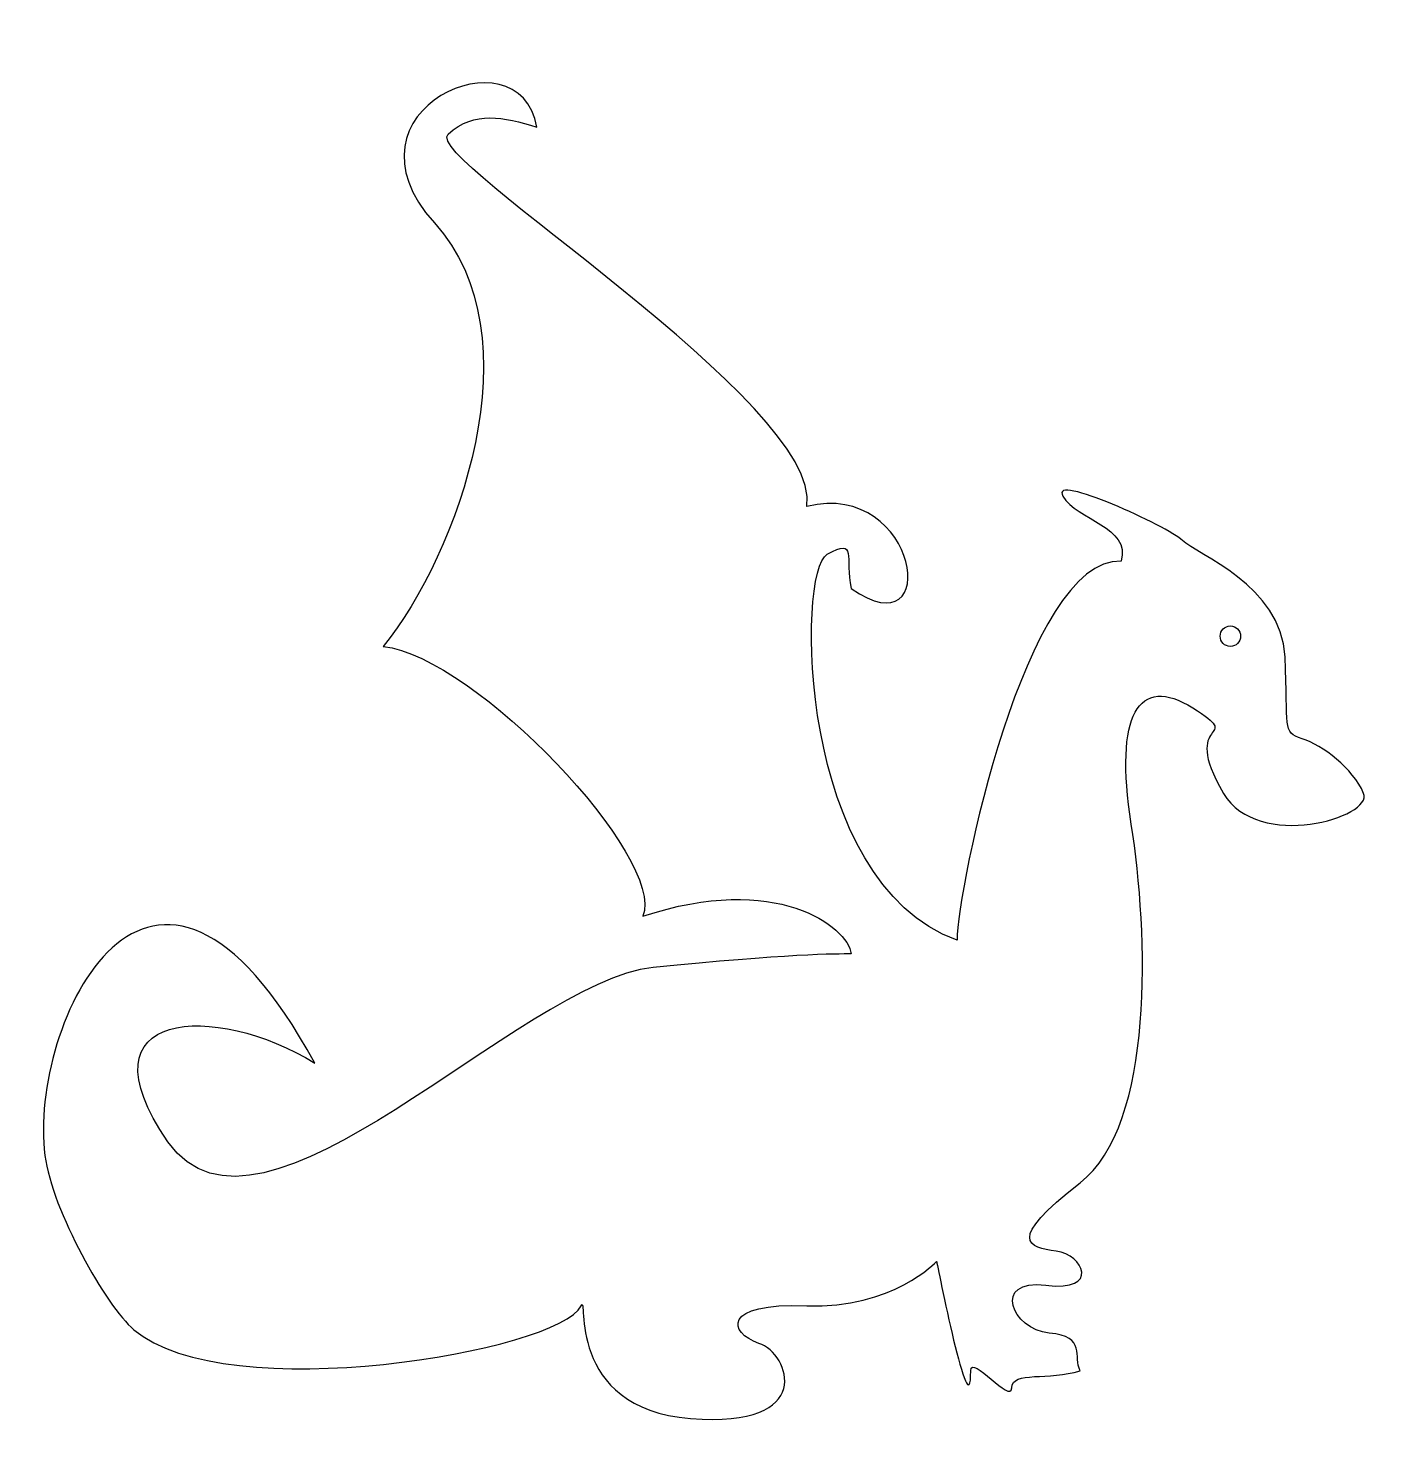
# Model space of a CAD drawing. Header units: centimetres. Extents: x -9.8 to 9.7, y -9.9 to 10.4.
import ezdxf

# ---------------------------------------------------------------- set-up
doc = ezdxf.new("R2010")
doc.units = ezdxf.units.CM
doc.header["$MEASUREMENT"] = 0
doc.layers.add('Camada 1', color=7, linetype='Continuous')

msp = doc.modelspace()

# ---------------------------------------------------------------- linework, layer by layer
at = {"layer": 'Camada 1'}
for points, knots in [([(-1.76844, -8.00466), (-2.09914, -8.66601), (-6.89556, -9.48368), (-8.22679, -8.34989), (-8.22679, -8.34989), (-8.62427, -8.01141), (-9.40524, -6.63235), (-9.50856, -5.83524), (-9.50856, -5.83524), (-9.75134, -3.9621), (-7.98027, -0.16585), (-5.61376, -4.50436), (-5.61376, -4.50436), (-7.04352, -3.61687), (-9.06483, -3.71543), (-7.73376, -5.63818), (-7.73376, -5.63818), (-6.40272, -7.56093), (-2.6559, -3.32096), (-0.73315, -3.1239), (-0.73315, -3.1239), (1.18979, -2.92684), (1.92914, -2.92684), (2.12618, -2.92684), (2.12618, -2.92684), (2.07726, -2.53237), (1.04165, -1.74307), (-0.88094, -2.38421), (-0.88094, -2.38421), (-0.5359, -1.54635), (-3.29672, 1.36208), (-4.62776, 1.51022), (-4.62776, 1.51022), (-3.54305, 2.84144), (-2.40923, 5.99689), (-3.88825, 7.62371), (-3.88825, 7.62371), (-5.36727, 9.25053), (-2.65574, 10.43396), (-2.40923, 9.0042), (-2.40923, 9.0042), (-2.90223, 9.152), (-3.2967, 9.25053), (-3.69119, 8.90533), (-3.69119, 8.90533), (-4.08568, 8.56013), (1.73205, 5.0109), (1.48538, 3.53188), (1.48538, 3.53188), (3.11217, 3.926), (3.4574, 1.41169), (2.12617, 2.34845), (2.12617, 2.34845), (2.02764, 2.79218), (2.22504, 3.08778), (1.78134, 2.84145), (1.78134, 2.84145), (1.33761, 2.59512), (1.33724, -1.89121), (3.65448, -2.72943), (3.65448, -2.72943), (3.65448, -1.9901), (4.6405, 2.79219), (6.02134, 2.74292), (6.02134, 2.74292), (6.16914, 3.23592), (5.38018, 3.33445), (5.18277, 3.67965), (5.18277, 3.67965), (4.98571, 4.02485), (6.71106, 3.23626), (6.90849, 3.03886), (6.90849, 3.03886), (7.1059, 2.84145), (8.33788, 2.39772), (8.38748, 1.36243), (8.38748, 1.36243), (8.43712, 0.32717), (8.33821, 0.27825), (8.63415, 0.17937), (8.63415, 0.17937), (8.92974, 0.0805), (9.36498, -0.24418), (9.52164, -0.60959), (9.52164, -0.60959), (9.66944, -0.95479), (7.99335, -1.44782), (7.49999, -0.60959), (7.49999, -0.60959), (6.83581, 0.51963), (7.84522, 0.13011), (7.05626, 0.62313), (7.05626, 0.62313), (6.26764, 1.11613), (5.92241, 0.52426), (6.16877, -1.0533), (6.16877, -1.0533), (6.41544, -2.63085), (6.51397, -5.39149), (5.42944, -6.22971), (5.42944, -6.22971), (4.34491, -7.06793), (4.69011, -7.16644), (5.08424, -7.21573), (5.08424, -7.21573), (5.47905, -7.265), (5.72503, -7.80726), (4.93642, -7.70875), (4.93642, -7.70875), (4.14783, -7.61019), (4.44342, -8.34989), (4.98569, -8.39915), (4.98569, -8.39915), (5.52795, -8.44842), (5.33092, -8.74438), (5.42942, -8.94144), (5.42942, -8.94144), (4.98569, -9.08924), (4.4434, -8.94107), (4.4434, -9.18777), (4.4434, -9.18777), (4.4434, -9.43447), (3.85187, -8.69477), (3.85187, -8.94144), (3.85187, -8.94144), (3.85187, -9.86791), (3.35885, -7.36389), (3.35885, -7.36389), (3.35885, -7.36389), (3.35885, -7.36389), (2.71806, -8.05395), (1.48536, -8.00468), (1.48536, -8.00468), (0.25282, -7.95544), (0.35188, -8.39915), (0.7953, -8.54697), (0.7953, -8.54697), (1.23869, -8.69477), (1.63353, -9.77929), (-0.19072, -9.6315), (-0.19072, -9.6315), (-2.01495, -9.48369), (-1.66972, -7.80726), (-1.76844, -8.00466)], [0, 0, 0, 0, 0.02702703, 0.02702703, 0.02702703, 0.02702703, 0.05405405, 0.05405405, 0.05405405, 0.05405405, 0.08108108, 0.08108108, 0.08108108, 0.08108108, 0.10810811, 0.10810811, 0.10810811, 0.10810811, 0.13513514, 0.13513514, 0.13513514, 0.13513514, 0.16216216, 0.16216216, 0.16216216, 0.16216216, 0.18918919, 0.18918919, 0.18918919, 0.18918919, 0.21621622, 0.21621622, 0.21621622, 0.21621622, 0.24324324, 0.24324324, 0.24324324, 0.24324324, 0.27027027, 0.27027027, 0.27027027, 0.27027027, 0.2972973, 0.2972973, 0.2972973, 0.2972973, 0.32432432, 0.32432432, 0.32432432, 0.32432432, 0.35135135, 0.35135135, 0.35135135, 0.35135135, 0.37837838, 0.37837838, 0.37837838, 0.37837838, 0.40540541, 0.40540541, 0.40540541, 0.40540541, 0.43243243, 0.43243243, 0.43243243, 0.43243243, 0.45945946, 0.45945946, 0.45945946, 0.45945946, 0.48648649, 0.48648649, 0.48648649, 0.48648649, 0.51351351, 0.51351351, 0.51351351, 0.51351351, 0.54054054, 0.54054054, 0.54054054, 0.54054054, 0.56756757, 0.56756757, 0.56756757, 0.56756757, 0.59459459, 0.59459459, 0.59459459, 0.59459459, 0.62162162, 0.62162162, 0.62162162, 0.62162162, 0.64864865, 0.64864865, 0.64864865, 0.64864865, 0.67567568, 0.67567568, 0.67567568, 0.67567568, 0.7027027, 0.7027027, 0.7027027, 0.7027027, 0.72972973, 0.72972973, 0.72972973, 0.72972973, 0.75675676, 0.75675676, 0.75675676, 0.75675676, 0.78378378, 0.78378378, 0.78378378, 0.78378378, 0.81081081, 0.81081081, 0.81081081, 0.81081081, 0.83783784, 0.83783784, 0.83783784, 0.83783784, 0.86486486, 0.86486486, 0.86486486, 0.86486486, 0.89189189, 0.89189189, 0.89189189, 0.89189189, 0.91891892, 0.91891892, 0.91891892, 0.91891892, 0.94594595, 0.94594595, 0.94594595, 0.94594595, 1, 1, 1, 1]), ([(7.59853, 1.5106), (7.68039, 1.5106), (7.74667, 1.57688), (7.74667, 1.6584), (7.74667, 1.6584), (7.74667, 1.73992), (7.68039, 1.8062), (7.59853, 1.8062), (7.59853, 1.8062), (7.51701, 1.8062), (7.45108, 1.73992), (7.45108, 1.6584), (7.45108, 1.6584), (7.45108, 1.57688), (7.51701, 1.5106), (7.59853, 1.5106)], [0, 0, 0, 0, 0.2, 0.2, 0.2, 0.2, 0.4, 0.4, 0.4, 0.4, 0.6, 0.6, 0.6, 0.6, 1, 1, 1, 1])]:
    msp.add_open_spline(points, degree=3, knots=knots, dxfattribs=at)

doc.saveas('drawing.dxf')
